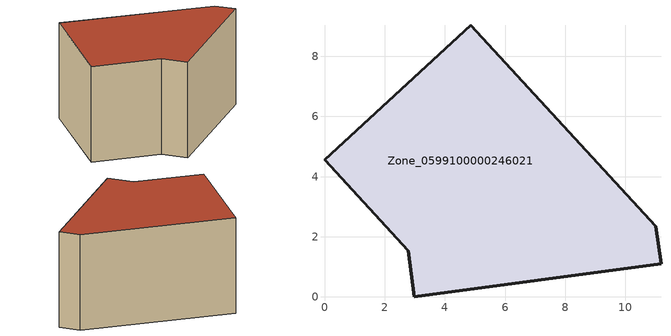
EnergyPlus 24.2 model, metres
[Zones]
Zone_0599100000246021
 floor ground (C_G): 11.01,2.35 11.19,1.1 2.98,0 2.78,1.54 0,4.56 4.87,9.04 z0
 wall outside (C_F): 11.19,1.1 11.01,2.35 4.87,9.04 0,4.56 2.78,1.54 2.98,0 11.19,1.1 z0:5.8
 roof outside (C_R): 2.78,1.54 2.98,0 11.19,1.1 11.01,2.35 4.87,9.04 0,4.56 z5.8
[BUILDING]
Pand.0599100000246021: North Axis=0; Terrain=City; Loads Convergence Tolerance Value=0.04; Temperature Convergence Tolerance Value=0.4; Solar Distribution=FullExterior; Maximum Number of Warmup Days=25; Minimum Number of Warmup Days=1
[Site:Location]
Rotterdam.The.Hague.AP_ZH_NLD Design_Conditions: Latitude=51.96; Longitude=4.45; Time Zone=1; Elevation=-4.5
[SITE:GROUNDTEMPERATURE:BUILDINGSURFACE]
18, 18, 18, 18, 18, 18, 18, 18, 18, 18, 18, 18
[MATERIAL] Thermal Absorptance=0.9; Solar Absorptance=0.7; Visible Absorptance=0.7
Name | Roughness | Thickness | Conductivity | Density | Specific Heat
G.TI.1975-1991 | MediumSmooth | 0.15 | 0.288461 | 540 | 1210
F.TI.1975-1991 | Rough | 0.3 | 0.230769 | 1920 | 840
R.TI.1975-1991 | MediumRough | 0.2 | 0.153846 | 1500 | 1000
[CONSTRUCTION]
C_G: G.TI.1975-1991
C_F: F.TI.1975-1991
C_R: R.TI.1975-1991
[ZONE]
Zone_0599100000246021: Type=1; Multiplier=1; Ceiling Height=Autocalculate; Volume=Autocalculate; Floor Area=autocalculate; Part of Total Floor Area=Yes
[ZONEINFILTRATION:DESIGNFLOWRATE]
Infil_Zone_0599100000246021: Zone or ZoneList or Space or SpaceList=Zone_0599100000246021; Schedule=AlwaysOn; Design Flow Rate Calculation Method=Flow/Area; Flow Rate per Floor Area=0.003; Constant Term Coefficient=1; Temperature Term Coefficient=0; Velocity Term Coefficient=0; Velocity Squared Term Coefficient=0
[HVACTEMPLATE:ZONE:IDEALLOADSAIRSYSTEM]
Zone_0599100000246021: Maximum Heating Supply Air Temperature=50; Minimum Cooling Supply Air Temperature=13; Maximum Heating Supply Air Humidity Ratio=0.0156; Minimum Cooling Supply Air Humidity Ratio=0.0077; Heating Limit=NoLimit; Cooling Limit=NoLimit; Dehumidification Control Type=ConstantSensibleHeatRatio; Cooling Sensible Heat Ratio=0.7; Dehumidification Setpoint=60; Humidification Control Type=None; Humidification Setpoint=30; Outdoor Air Method=None; Outdoor Air Flow Rate per Person=0.00944; Outdoor Air Flow Rate per Zone Floor Area=0; Outdoor Air Flow Rate per Zone=0; Demand Controlled Ventilation Type=None; Outdoor Air Economizer Type=NoEconomizer; Heat Recovery Type=None; Sensible Heat Recovery Effectiveness=0.7; Latent Heat Recovery Effectiveness=0.65
[ZONECONTROL:THERMOSTAT]
ThermostatControl_Zone_0599100000246021: Zone or ZoneList=Zone_0599100000246021; Control Type Schedule=DualSetpointControlType; Control 1=Thermostat_Zone_0599100000246021; Temperature Difference Between Cutout And Setpoint=0
[THERMOSTATSETPOINT:DUALSETPOINT]
Thermostat_Zone_0599100000246021: Heating Setpoint Temperature Schedule=HeatingSetpoint_Zone_0599100000246021; Cooling Setpoint Temperature Schedule=CoolingSetpoint_Zone_0599100000246021
[SCHEDULE:COMPACT]
HeatingSetpoint_Zone_0599100000246021: Through: 12/31, For: AllDays, Until: 24:00, 21
CoolingSetpoint_Zone_0599100000246021: Through: 12/31, For: AllDays, Until: 24:00, 24
DualSetpointControlType: Through: 12/31, For: AllDays, Until: 24:00, 4
AlwaysOn: Through: 12/31, For: AllDays, Until: 24:00, 1
